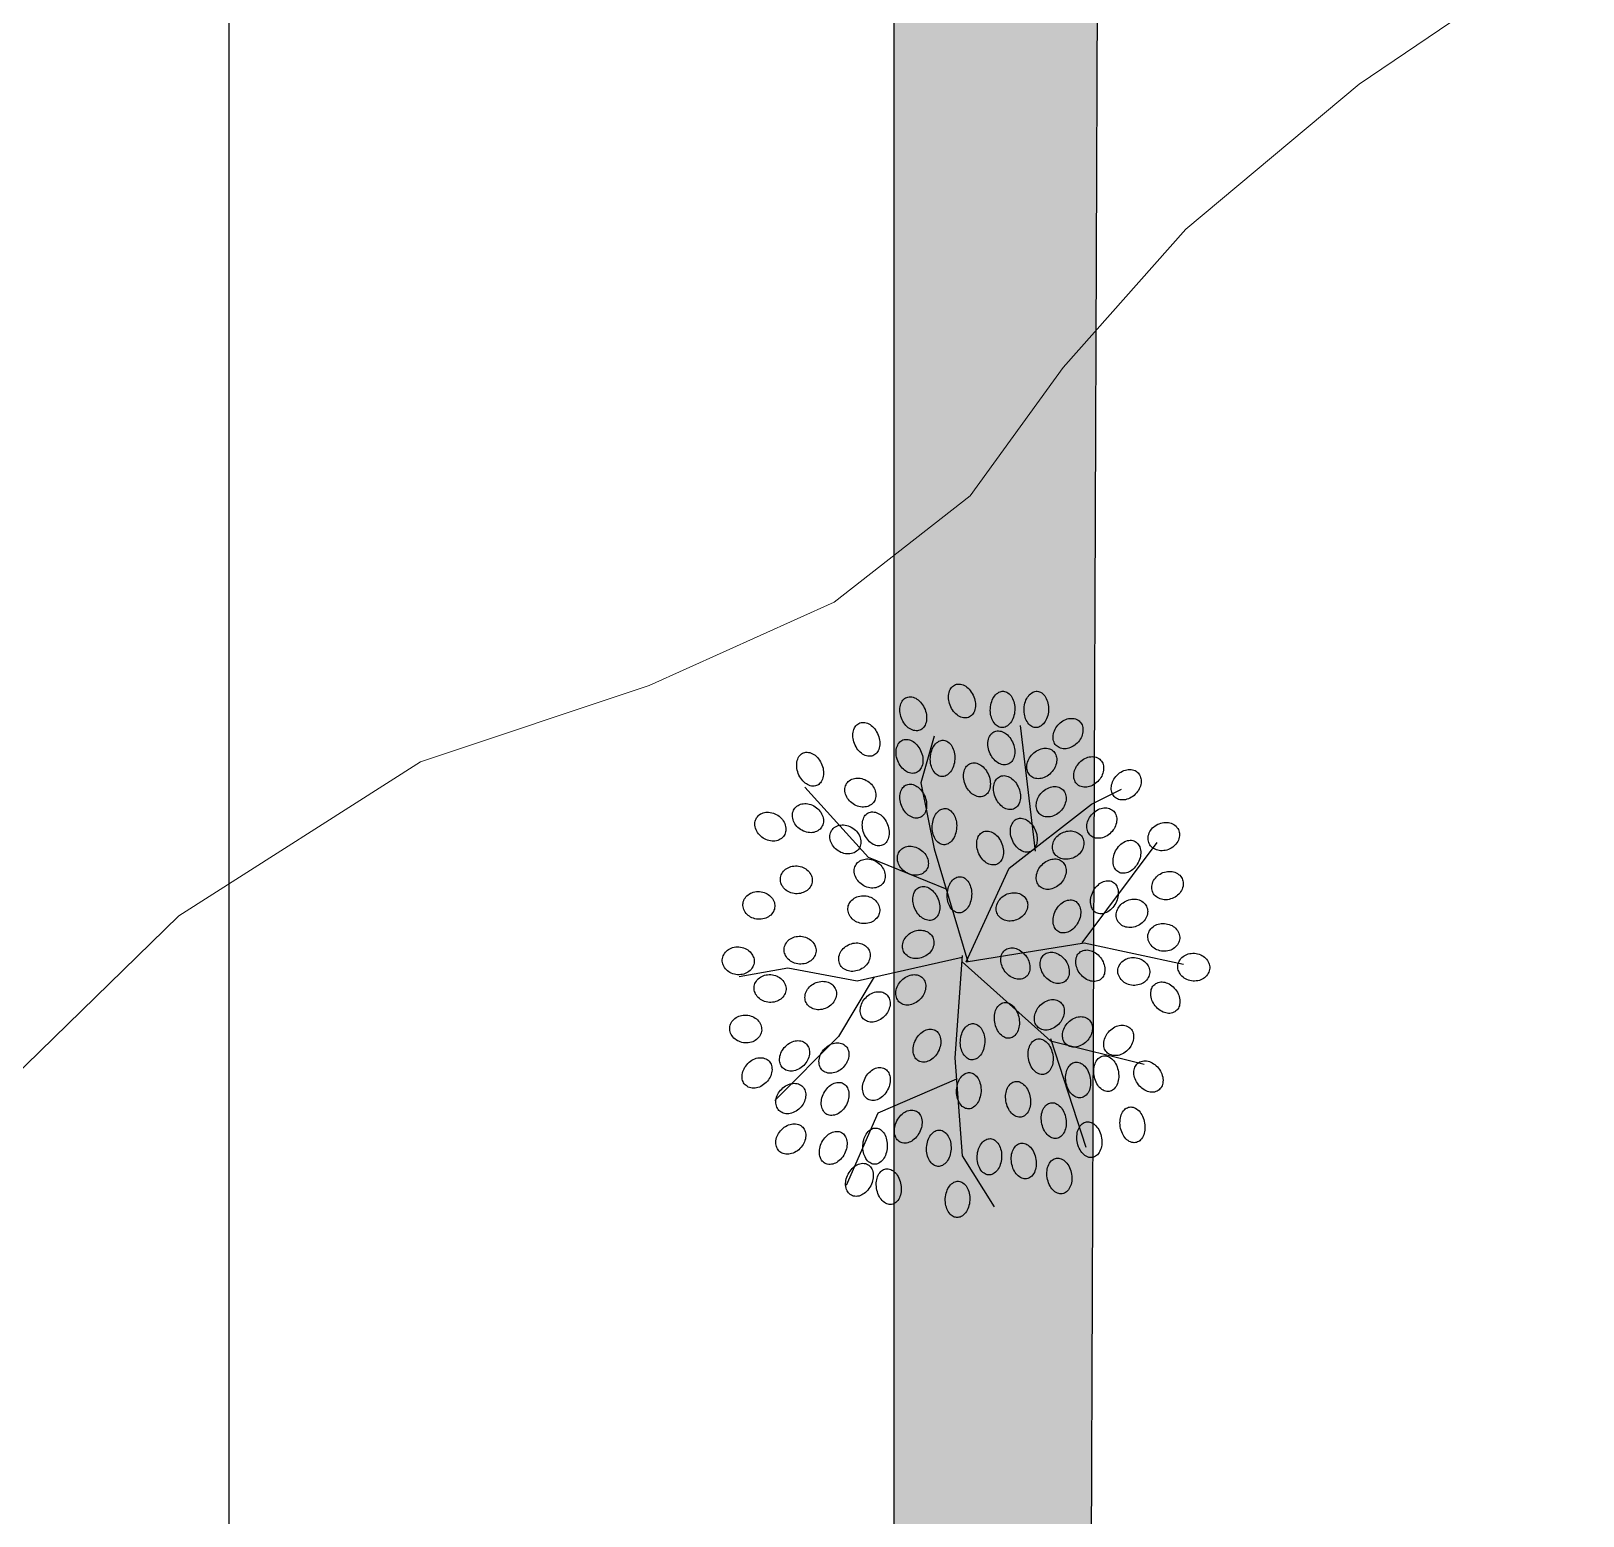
# Model space of a CAD drawing. Header units: inches. Extents: x 203 to 1065, y -1127 to 921.
# Drawn here: x 607.25 to 620.08, y 673.34 to 685.62 of the extents above; entities that cross this region are included whole.
import ezdxf

# ---------------------------------------------------------------- set-up
doc = ezdxf.new("R2010")
doc.units = ezdxf.units.IN
doc.header["$MEASUREMENT"] = 0
for name, color, linetype in [('calle', 3, 'Continuous'), ('CURVAS', 32, 'Continuous'), ('Vegetación', 102, 'Continuous')]:
    doc.layers.add(name, color=color, linetype=linetype)

# ---------------------------------------------------------------- blocks, each defined once
blk = doc.blocks.new('RB31')
for points in [[(-0.0332, 0.4465, 0.124565), (-0.0243, 0.4435, 0.105746), (-0.0134, 0.445, 0.086824), (-0.0035, 0.4507, 0.076963), (0.0051, 0.4604, 0.076963), (0.0103, 0.4721, 0.086824), (0.0113, 0.4835, 0.105746), (0.0081, 0.4941, 0.124565), (0.0016, 0.5009, 0.124565), (-0.0073, 0.5039, 0.105746), (-0.0182, 0.5024, 0.086824), (-0.0281, 0.4967, 0.076963), (-0.0366, 0.4871, 0.076963), (-0.0419, 0.4753, 0.086824), (-0.0429, 0.4639, 0.105746), (-0.0397, 0.4534, 0.124565)], [(-0.1644, 0.4265, 0.124565), (-0.1555, 0.4293, 0.105746), (-0.1475, 0.437, 0.086824), (-0.1428, 0.4474, 0.076963), (-0.1416, 0.4602, 0.076963), (-0.1443, 0.4728, 0.086824), (-0.1502, 0.4826, 0.105746), (-0.159, 0.4892, 0.124565), (-0.1682, 0.491, 0.124565), (-0.1772, 0.4882, 0.105746), (-0.1851, 0.4805, 0.086824), (-0.1898, 0.4701, 0.076963), (-0.191, 0.4573, 0.076963), (-0.1883, 0.4447, 0.086824), (-0.1825, 0.4349, 0.105746), (-0.1737, 0.4282, 0.124565)], [(-0.0961, 0.4265, 0.124565), (-0.0871, 0.4293, 0.105746), (-0.0792, 0.437, 0.086824), (-0.0745, 0.4474, 0.076963), (-0.0733, 0.4602, 0.076963), (-0.076, 0.4728, 0.086824), (-0.0818, 0.4826, 0.105746), (-0.0906, 0.4892, 0.124565), (-0.0999, 0.491, 0.124565), (-0.1088, 0.4882, 0.105746), (-0.1168, 0.4805, 0.086824), (-0.1215, 0.4701, 0.076963), (-0.1227, 0.4573, 0.076963), (-0.12, 0.4447, 0.086824), (-0.1141, 0.4349, 0.105746), (-0.1053, 0.4282, 0.124565)], [(0.0655, 0.4237, 0.124565), (0.0744, 0.4207, 0.105746), (0.0853, 0.4222, 0.086824), (0.0952, 0.4279, 0.076963), (0.1038, 0.4376, 0.076963), (0.109, 0.4494, 0.086824), (0.11, 0.4607, 0.105746), (0.1068, 0.4713, 0.124565), (0.1003, 0.4782, 0.124565), (0.0914, 0.4811, 0.105746), (0.0805, 0.4796, 0.086824), (0.0706, 0.4739, 0.076963), (0.0621, 0.4643, 0.076963), (0.0569, 0.4525, 0.086824), (0.0558, 0.4411, 0.105746), (0.059, 0.4306, 0.124565)], [(-0.2034, 0.3982, 0.124565), (-0.2004, 0.4072, 0.105746), (-0.2019, 0.4181, 0.086824), (-0.2076, 0.428, 0.076963), (-0.2173, 0.4365, 0.076963), (-0.229, 0.4417, 0.086824), (-0.2404, 0.4427, 0.105746), (-0.251, 0.4395, 0.124565), (-0.2578, 0.4331, 0.124565), (-0.2608, 0.4242, 0.105746), (-0.2593, 0.4132, 0.086824), (-0.2536, 0.4033, 0.076963), (-0.244, 0.3948, 0.076963), (-0.2322, 0.3896, 0.086824), (-0.2208, 0.3886, 0.105746), (-0.2103, 0.3918, 0.124565)], [(-0.1129, 0.3629, 0.124565), (-0.104, 0.36, 0.105746), (-0.0931, 0.3615, 0.086824), (-0.0832, 0.3672, 0.076963), (-0.0747, 0.3768, 0.076963), (-0.0695, 0.3886, 0.086824), (-0.0684, 0.4, 0.105746), (-0.0717, 0.4105, 0.124565), (-0.0781, 0.4174, 0.124565), (-0.087, 0.4204, 0.105746), (-0.0979, 0.4189, 0.086824), (-0.1079, 0.4132, 0.076963), (-0.1164, 0.4035, 0.076963), (-0.1216, 0.3917, 0.086824), (-0.1226, 0.3804, 0.105746), (-0.1194, 0.3698, 0.124565)], [(0.1604, 0.3781, 0.124565), (0.1693, 0.3752, 0.105746), (0.1802, 0.3767, 0.086824), (0.1901, 0.3824, 0.076963), (0.1987, 0.392, 0.076963), (0.2039, 0.4038, 0.086824), (0.2049, 0.4152, 0.105746), (0.2017, 0.4257, 0.124565), (0.1952, 0.4326, 0.124565), (0.1863, 0.4356, 0.105746), (0.1754, 0.4341, 0.086824), (0.1655, 0.4284, 0.076963), (0.157, 0.4187, 0.076963), (0.1518, 0.4069, 0.086824), (0.1507, 0.3956, 0.105746), (0.1539, 0.385, 0.124565)], [(-0.1503, 0.3451, 0.124565), (-0.1473, 0.354, 0.105746), (-0.1488, 0.3649, 0.086824), (-0.1545, 0.3748, 0.076963), (-0.1641, 0.3833, 0.076963), (-0.1759, 0.3885, 0.086824), (-0.1873, 0.3896, 0.105746), (-0.1978, 0.3864, 0.124565), (-0.2047, 0.3799, 0.124565), (-0.2077, 0.371, 0.105746), (-0.2062, 0.3601, 0.086824), (-0.2005, 0.3502, 0.076963), (-0.1908, 0.3416, 0.076963), (-0.1791, 0.3364, 0.086824), (-0.1677, 0.3354, 0.105746), (-0.1571, 0.3386, 0.124565)], [(0.0254, 0.3391, 0.124565), (0.0344, 0.342, 0.105746), (0.0423, 0.3496, 0.086824), (0.047, 0.36, 0.076963), (0.0482, 0.3728, 0.076963), (0.0455, 0.3854, 0.086824), (0.0396, 0.3952, 0.105746), (0.0308, 0.4019, 0.124565), (0.0216, 0.4037, 0.124565), (0.0126, 0.4008, 0.105746), (0.0047, 0.3932, 0.086824), (0, 0.3827, 0.076963), (-0.0012, 0.3699, 0.076963), (0.0015, 0.3573, 0.086824), (0.0074, 0.3475, 0.105746), (0.0162, 0.3409, 0.124565)], [(0.0731, 0.3478, 0.124565), (0.082, 0.3448, 0.105746), (0.0929, 0.3463, 0.086824), (0.1028, 0.352, 0.076963), (0.1113, 0.3616, 0.076963), (0.1166, 0.3734, 0.086824), (0.1176, 0.3848, 0.105746), (0.1144, 0.3953, 0.124565), (0.1079, 0.4022, 0.124565), (0.099, 0.4052, 0.105746), (0.0881, 0.4037, 0.086824), (0.0782, 0.398, 0.076963), (0.0696, 0.3883, 0.076963), (0.0644, 0.3766, 0.086824), (0.0634, 0.3652, 0.105746), (0.0666, 0.3546, 0.124565)], [(-0.2452, 0.3299, 0.124565), (-0.2422, 0.3388, 0.105746), (-0.2437, 0.3497, 0.086824), (-0.2494, 0.3596, 0.076963), (-0.259, 0.3682, 0.076963), (-0.2708, 0.3734, 0.086824), (-0.2822, 0.3744, 0.105746), (-0.2927, 0.3712, 0.124565), (-0.2996, 0.3647, 0.124565), (-0.3026, 0.3558, 0.105746), (-0.3011, 0.3449, 0.086824), (-0.2954, 0.335, 0.076963), (-0.2857, 0.3264, 0.076963), (-0.274, 0.3212, 0.086824), (-0.2626, 0.3202, 0.105746), (-0.252, 0.3234, 0.124565)], [(-0.0636, 0.306, 0.124565), (-0.0547, 0.303, 0.105746), (-0.0437, 0.3045, 0.086824), (-0.0338, 0.3102, 0.076963), (-0.0253, 0.3198, 0.076963), (-0.0201, 0.3316, 0.086824), (-0.0191, 0.343, 0.105746), (-0.0223, 0.3536, 0.124565), (-0.0287, 0.3604, 0.124565), (-0.0377, 0.3634, 0.105746), (-0.0486, 0.3619, 0.086824), (-0.0585, 0.3562, 0.076963), (-0.067, 0.3465, 0.076963), (-0.0722, 0.3348, 0.086824), (-0.0732, 0.3234, 0.105746), (-0.07, 0.3128, 0.124565)], [(0.2743, 0.325, 0.124565), (0.2832, 0.322, 0.105746), (0.2941, 0.3235, 0.086824), (0.304, 0.3292, 0.076963), (0.3126, 0.3388, 0.076963), (0.3178, 0.3506, 0.086824), (0.3188, 0.362, 0.105746), (0.3156, 0.3725, 0.124565), (0.3091, 0.3794, 0.124565), (0.3002, 0.3824, 0.105746), (0.2893, 0.3809, 0.086824), (0.2794, 0.3752, 0.076963), (0.2708, 0.3655, 0.076963), (0.2656, 0.3538, 0.086824), (0.2646, 0.3424, 0.105746), (0.2678, 0.3318, 0.124565)], [(-0.3211, 0.3071, 0.124565), (-0.3181, 0.316, 0.105746), (-0.3196, 0.3269, 0.086824), (-0.3253, 0.3368, 0.076963), (-0.335, 0.3454, 0.076963), (-0.3467, 0.3506, 0.086824), (-0.3581, 0.3516, 0.105746), (-0.3687, 0.3484, 0.124565), (-0.3755, 0.3419, 0.124565), (-0.3785, 0.333, 0.105746), (-0.377, 0.3221, 0.086824), (-0.3713, 0.3122, 0.076963), (-0.3617, 0.3037, 0.076963), (-0.3499, 0.2985, 0.086824), (-0.3385, 0.2974, 0.105746), (-0.3279, 0.3006, 0.124565)], [(-0.1243, 0.2832, 0.124565), (-0.1154, 0.2802, 0.105746), (-0.1045, 0.2817, 0.086824), (-0.0946, 0.2874, 0.076963), (-0.0861, 0.2971, 0.076963), (-0.0809, 0.3088, 0.086824), (-0.0798, 0.3202, 0.105746), (-0.083, 0.3308, 0.124565), (-0.0895, 0.3376, 0.124565), (-0.0984, 0.3406, 0.105746), (-0.1093, 0.3391, 0.086824), (-0.1192, 0.3334, 0.076963), (-0.1278, 0.3238, 0.076963), (-0.133, 0.312, 0.086824), (-0.134, 0.3006, 0.105746), (-0.1308, 0.29, 0.124565)], [(0.1598, 0.2988, 0.124565), (0.1653, 0.2911, 0.105746), (0.175, 0.2859, 0.086824), (0.1864, 0.2847, 0.076963), (0.1989, 0.2875, 0.076963), (0.2101, 0.2939, 0.086824), (0.2176, 0.3026, 0.105746), (0.2212, 0.313, 0.124565), (0.22, 0.3223, 0.124565), (0.2146, 0.33, 0.105746), (0.2048, 0.3352, 0.086824), (0.1935, 0.3364, 0.076963), (0.1809, 0.3336, 0.076963), (0.1698, 0.3271, 0.086824), (0.1623, 0.3185, 0.105746), (0.1586, 0.3081, 0.124565)], [(-0.1692, 0.2767, 0.124565), (-0.1663, 0.2856, 0.105746), (-0.1678, 0.2965, 0.086824), (-0.1735, 0.3065, 0.076963), (-0.1831, 0.315, 0.076963), (-0.1949, 0.3202, 0.086824), (-0.2063, 0.3212, 0.105746), (-0.2168, 0.318, 0.124565), (-0.2237, 0.3116, 0.124565), (-0.2267, 0.3026, 0.105746), (-0.2251, 0.2917, 0.086824), (-0.2195, 0.2818, 0.076963), (-0.2098, 0.2733, 0.076963), (-0.198, 0.2681, 0.086824), (-0.1867, 0.2671, 0.105746), (-0.1761, 0.2703, 0.124565)], [(0.0655, 0.268, 0.124565), (0.0744, 0.265, 0.105746), (0.0853, 0.2665, 0.086824), (0.0952, 0.2722, 0.076963), (0.1038, 0.2819, 0.076963), (0.109, 0.2936, 0.086824), (0.11, 0.305, 0.105746), (0.1068, 0.3156, 0.124565), (0.1003, 0.3224, 0.124565), (0.0914, 0.3254, 0.105746), (0.0805, 0.3239, 0.086824), (0.0706, 0.3182, 0.076963), (0.0621, 0.3086, 0.076963), (0.0569, 0.2968, 0.086824), (0.0558, 0.2854, 0.105746), (0.059, 0.2749, 0.124565)], [(-0.2717, 0.2387, 0.124565), (-0.2688, 0.2476, 0.105746), (-0.2703, 0.2586, 0.086824), (-0.276, 0.2685, 0.076963), (-0.2856, 0.277, 0.076963), (-0.2974, 0.2822, 0.086824), (-0.3088, 0.2832, 0.105746), (-0.3193, 0.28, 0.124565), (-0.3262, 0.2736, 0.124565), (-0.3292, 0.2647, 0.105746), (-0.3276, 0.2537, 0.086824), (-0.322, 0.2438, 0.076963), (-0.3123, 0.2353, 0.076963), (-0.3005, 0.2301, 0.086824), (-0.2891, 0.2291, 0.105746), (-0.2786, 0.2323, 0.124565)], [(0.0216, 0.2176, 0.124565), (0.0306, 0.2204, 0.105746), (0.0385, 0.2281, 0.086824), (0.0432, 0.2385, 0.076963), (0.0444, 0.2513, 0.076963), (0.0417, 0.2639, 0.086824), (0.0358, 0.2737, 0.105746), (0.027, 0.2803, 0.124565), (0.0178, 0.2821, 0.124565), (0.0088, 0.2793, 0.105746), (0.0009, 0.2716, 0.086824), (-0.0038, 0.2612, 0.076963), (-0.005, 0.2484, 0.076963), (-0.0023, 0.2358, 0.086824), (0.0036, 0.226, 0.105746), (0.0124, 0.2193, 0.124565)], [(0.2661, 0.2532, 0.124565), (0.2716, 0.2455, 0.105746), (0.2813, 0.2403, 0.086824), (0.2927, 0.2391, 0.076963), (0.3052, 0.2419, 0.076963), (0.3164, 0.2484, 0.086824), (0.3239, 0.257, 0.105746), (0.3275, 0.2674, 0.124565), (0.3263, 0.2767, 0.124565), (0.3208, 0.2844, 0.105746), (0.3111, 0.2896, 0.086824), (0.2998, 0.2908, 0.076963), (0.2872, 0.288, 0.076963), (0.2761, 0.2815, 0.086824), (0.2686, 0.2729, 0.105746), (0.2649, 0.2625, 0.124565)], [(-0.3932, 0.2239, 0.124565), (-0.3931, 0.2333, 0.105746), (-0.3979, 0.2432, 0.086824), (-0.4064, 0.2509, 0.076963), (-0.4182, 0.256, 0.076963), (-0.431, 0.2573, 0.086824), (-0.4422, 0.2548, 0.105746), (-0.4512, 0.2485, 0.124565), (-0.4557, 0.2402, 0.124565), (-0.4558, 0.2308, 0.105746), (-0.451, 0.2209, 0.086824), (-0.4425, 0.2132, 0.076963), (-0.4307, 0.2081, 0.076963), (-0.4179, 0.2068, 0.086824), (-0.4068, 0.2094, 0.105746), (-0.3977, 0.2157, 0.124565)], [(-0.1585, 0.2072, 0.124565), (-0.1496, 0.2043, 0.105746), (-0.1387, 0.2058, 0.086824), (-0.1287, 0.2114, 0.076963), (-0.1202, 0.2211, 0.076963), (-0.115, 0.2329, 0.086824), (-0.114, 0.2443, 0.105746), (-0.1172, 0.2548, 0.124565), (-0.1236, 0.2617, 0.124565), (-0.1326, 0.2646, 0.105746), (-0.1435, 0.2631, 0.086824), (-0.1534, 0.2574, 0.076963), (-0.1619, 0.2478, 0.076963), (-0.1671, 0.236, 0.086824), (-0.1681, 0.2246, 0.105746), (-0.1649, 0.2141, 0.124565)], [(0.1414, 0.2186, 0.124565), (0.1503, 0.2156, 0.105746), (0.1612, 0.2171, 0.086824), (0.1712, 0.2228, 0.076963), (0.1797, 0.2325, 0.076963), (0.1849, 0.2443, 0.086824), (0.1859, 0.2556, 0.105746), (0.1827, 0.2662, 0.124565), (0.1763, 0.2731, 0.124565), (0.1673, 0.276, 0.105746), (0.1564, 0.2745, 0.086824), (0.1465, 0.2688, 0.076963), (0.138, 0.2592, 0.076963), (0.1328, 0.2474, 0.086824), (0.1318, 0.236, 0.105746), (0.135, 0.2255, 0.124565)], [(0.1902, 0.2152, 0.124565), (0.1957, 0.2075, 0.105746), (0.2054, 0.2023, 0.086824), (0.2167, 0.2011, 0.076963), (0.2293, 0.2039, 0.076963), (0.2404, 0.2104, 0.086824), (0.248, 0.219, 0.105746), (0.2516, 0.2294, 0.124565), (0.2504, 0.2387, 0.124565), (0.2449, 0.2464, 0.105746), (0.2352, 0.2516, 0.086824), (0.2238, 0.2528, 0.076963), (0.2113, 0.25, 0.076963), (0.2001, 0.2436, 0.086824), (0.1926, 0.2349, 0.105746), (0.189, 0.2245, 0.124565)], [(0.342, 0.238, 0.124565), (0.3475, 0.2303, 0.105746), (0.3572, 0.2251, 0.086824), (0.3686, 0.2239, 0.076963), (0.3812, 0.2267, 0.076963), (0.3923, 0.2332, 0.086824), (0.3998, 0.2418, 0.105746), (0.4034, 0.2522, 0.124565), (0.4022, 0.2615, 0.124565), (0.3968, 0.2692, 0.105746), (0.387, 0.2744, 0.086824), (0.3757, 0.2756, 0.076963), (0.3631, 0.2728, 0.076963), (0.352, 0.2663, 0.086824), (0.3445, 0.2577, 0.105746), (0.3409, 0.2473, 0.124565)], [(-0.3292, 0.171, 0.124565), (-0.3236, 0.1786, 0.105746), (-0.3217, 0.1895, 0.086824), (-0.324, 0.2007, 0.076963), (-0.3306, 0.2117, 0.076963), (-0.3402, 0.2203, 0.086824), (-0.3507, 0.2248, 0.105746), (-0.3617, 0.225, 0.124565), (-0.3702, 0.221, 0.124565), (-0.3758, 0.2135, 0.105746), (-0.3778, 0.2026, 0.086824), (-0.3754, 0.1914, 0.076963), (-0.3689, 0.1803, 0.076963), (-0.3593, 0.1717, 0.086824), (-0.3488, 0.1673, 0.105746), (-0.3377, 0.167, 0.124565)], [(-0.1996, 0.2087, 0.124565), (-0.1995, 0.2181, 0.105746), (-0.2043, 0.228, 0.086824), (-0.2128, 0.2357, 0.076963), (-0.2246, 0.2408, 0.076963), (-0.2374, 0.2421, 0.086824), (-0.2485, 0.2396, 0.105746), (-0.2576, 0.2333, 0.124565), (-0.2621, 0.225, 0.124565), (-0.2622, 0.2156, 0.105746), (-0.2574, 0.2057, 0.086824), (-0.2489, 0.198, 0.076963), (-0.2371, 0.1929, 0.076963), (-0.2243, 0.1916, 0.086824), (-0.2132, 0.1942, 0.105746), (-0.2041, 0.2005, 0.124565)], [(-0.0902, 0.1844, 0.124565), (-0.0812, 0.1815, 0.105746), (-0.0703, 0.183, 0.086824), (-0.0604, 0.1887, 0.076963), (-0.0519, 0.1983, 0.076963), (-0.0467, 0.2101, 0.086824), (-0.0457, 0.2215, 0.105746), (-0.0489, 0.232, 0.124565), (-0.0553, 0.2389, 0.124565), (-0.0642, 0.2419, 0.105746), (-0.0752, 0.2403, 0.086824), (-0.0851, 0.2347, 0.076963), (-0.0936, 0.225, 0.076963), (-0.0988, 0.2132, 0.086824), (-0.0998, 0.2018, 0.105746), (-0.0966, 0.1913, 0.124565)], [(0.0535, 0.1772, 0.124565), (0.059, 0.1696, 0.105746), (0.0687, 0.1644, 0.086824), (0.0801, 0.1631, 0.076963), (0.0926, 0.1659, 0.076963), (0.1038, 0.1724, 0.086824), (0.1113, 0.181, 0.105746), (0.1149, 0.1914, 0.124565), (0.1137, 0.2008, 0.124565), (0.1083, 0.2084, 0.105746), (0.0985, 0.2136, 0.086824), (0.0872, 0.2148, 0.076963), (0.0746, 0.212, 0.076963), (0.0635, 0.2056, 0.086824), (0.056, 0.197, 0.105746), (0.0524, 0.1865, 0.124565)], [(-0.4008, 0.1365, 0.124565), (-0.4007, 0.146, 0.105746), (-0.4055, 0.1559, 0.086824), (-0.414, 0.1636, 0.076963), (-0.4258, 0.1687, 0.076963), (-0.4386, 0.17, 0.086824), (-0.4497, 0.1674, 0.105746), (-0.4588, 0.1611, 0.124565), (-0.4633, 0.1529, 0.124565), (-0.4634, 0.1435, 0.105746), (-0.4586, 0.1335, 0.086824), (-0.4501, 0.1259, 0.076963), (-0.4383, 0.1208, 0.076963), (-0.4255, 0.1194, 0.086824), (-0.4144, 0.122, 0.105746), (-0.4053, 0.1283, 0.124565)], [(-0.1692, 0.1476, 0.124565), (-0.1663, 0.1565, 0.105746), (-0.1678, 0.1674, 0.086824), (-0.1735, 0.1773, 0.076963), (-0.1831, 0.1858, 0.076963), (-0.1949, 0.191, 0.086824), (-0.2063, 0.1921, 0.105746), (-0.2168, 0.1889, 0.124565), (-0.2237, 0.1824, 0.124565), (-0.2267, 0.1735, 0.105746), (-0.2251, 0.1626, 0.086824), (-0.2195, 0.1527, 0.076963), (-0.2098, 0.1441, 0.076963), (-0.198, 0.1389, 0.086824), (-0.1867, 0.1379, 0.105746), (-0.1761, 0.1411, 0.124565)], [(0.1408, 0.1544, 0.124565), (0.1463, 0.1468, 0.105746), (0.156, 0.1416, 0.086824), (0.1674, 0.1403, 0.076963), (0.18, 0.1431, 0.076963), (0.1911, 0.1496, 0.086824), (0.1986, 0.1582, 0.105746), (0.2022, 0.1686, 0.124565), (0.201, 0.178, 0.124565), (0.1956, 0.1856, 0.105746), (0.1858, 0.1908, 0.086824), (0.1745, 0.1921, 0.076963), (0.1619, 0.1893, 0.076963), (0.1508, 0.1828, 0.086824), (0.1433, 0.1742, 0.105746), (0.1397, 0.1638, 0.124565)], [(0.2873, 0.1531, 0.124565), (0.2902, 0.1441, 0.105746), (0.2978, 0.1362, 0.086824), (0.3082, 0.1315, 0.076963), (0.3211, 0.1303, 0.076963), (0.3336, 0.133, 0.086824), (0.3435, 0.1388, 0.105746), (0.3501, 0.1476, 0.124565), (0.3519, 0.1569, 0.124565), (0.349, 0.1658, 0.105746), (0.3414, 0.1738, 0.086824), (0.331, 0.1785, 0.076963), (0.3182, 0.1797, 0.076963), (0.3056, 0.177, 0.086824), (0.2958, 0.1711, 0.105746), (0.2891, 0.1623, 0.124565)], [(-0.2837, 0.0989, 0.124565), (-0.2781, 0.1064, 0.105746), (-0.2761, 0.1173, 0.086824), (-0.2785, 0.1285, 0.076963), (-0.285, 0.1396, 0.076963), (-0.2946, 0.1482, 0.086824), (-0.3051, 0.1526, 0.105746), (-0.3162, 0.1529, 0.124565), (-0.3247, 0.1489, 0.124565), (-0.3303, 0.1413, 0.105746), (-0.3322, 0.1304, 0.086824), (-0.3299, 0.1192, 0.076963), (-0.3233, 0.1082, 0.076963), (-0.3137, 0.0996, 0.086824), (-0.3032, 0.0951, 0.105746), (-0.2922, 0.0949, 0.124565)], [(-0.0088, 0.096, 0.124565), (0.0002, 0.0989, 0.105746), (0.0081, 0.1065, 0.086824), (0.0128, 0.1169, 0.076963), (0.014, 0.1298, 0.076963), (0.0113, 0.1423, 0.086824), (0.0055, 0.1522, 0.105746), (-0.0033, 0.1588, 0.124565), (-0.0126, 0.1606, 0.124565), (-0.0215, 0.1577, 0.105746), (-0.0295, 0.1501, 0.086824), (-0.0342, 0.1397, 0.076963), (-0.0354, 0.1269, 0.076963), (-0.0327, 0.1143, 0.086824), (-0.0268, 0.1045, 0.105746), (-0.018, 0.0978, 0.124565)], [(0.0389, 0.0857, 0.124565), (0.0478, 0.0827, 0.105746), (0.0588, 0.0842, 0.086824), (0.0687, 0.0899, 0.076963), (0.0772, 0.0996, 0.076963), (0.0824, 0.1113, 0.086824), (0.0834, 0.1227, 0.105746), (0.0802, 0.1333, 0.124565), (0.0738, 0.1401, 0.124565), (0.0648, 0.1431, 0.105746), (0.0539, 0.1416, 0.086824), (0.044, 0.1359, 0.076963), (0.0355, 0.1263, 0.076963), (0.0303, 0.1145, 0.086824), (0.0293, 0.1031, 0.105746), (0.0325, 0.0925, 0.124565)], [(-0.3287, 0.0872, 0.124565), (-0.3286, 0.0966, 0.105746), (-0.3334, 0.1065, 0.086824), (-0.3419, 0.1142, 0.076963), (-0.3537, 0.1193, 0.076963), (-0.3665, 0.1206, 0.086824), (-0.3776, 0.1181, 0.105746), (-0.3867, 0.1117, 0.124565), (-0.3912, 0.1035, 0.124565), (-0.3913, 0.0941, 0.105746), (-0.3865, 0.0842, 0.086824), (-0.378, 0.0765, 0.076963), (-0.3662, 0.0714, 0.076963), (-0.3534, 0.0701, 0.086824), (-0.3422, 0.0726, 0.105746), (-0.3332, 0.0789, 0.124565)], [(-0.2077, 0.0647, 0.124565), (-0.2022, 0.0723, 0.105746), (-0.2002, 0.0831, 0.086824), (-0.2026, 0.0943, 0.076963), (-0.2091, 0.1054, 0.076963), (-0.2187, 0.114, 0.086824), (-0.2292, 0.1185, 0.105746), (-0.2402, 0.1187, 0.124565), (-0.2487, 0.1147, 0.124565), (-0.2543, 0.1071, 0.105746), (-0.2563, 0.0962, 0.086824), (-0.2539, 0.0851, 0.076963), (-0.2474, 0.074, 0.076963), (-0.2378, 0.0654, 0.086824), (-0.2273, 0.0609, 0.105746), (-0.2163, 0.0607, 0.124565)], [(-0.0857, 0.0986, 0.124565), (-0.0856, 0.108, 0.105746), (-0.0904, 0.1179, 0.086824), (-0.0989, 0.1256, 0.076963), (-0.1107, 0.1307, 0.076963), (-0.1235, 0.132, 0.086824), (-0.1347, 0.1294, 0.105746), (-0.1437, 0.1231, 0.124565), (-0.1482, 0.1149, 0.124565), (-0.1483, 0.1055, 0.105746), (-0.1435, 0.0956, 0.086824), (-0.135, 0.0879, 0.076963), (-0.1232, 0.0828, 0.076963), (-0.1104, 0.0815, 0.086824), (-0.0993, 0.084, 0.105746), (-0.0902, 0.0903, 0.124565)], [(0.1507, 0.0999, 0.124565), (0.1535, 0.0909, 0.105746), (0.1612, 0.083, 0.086824), (0.1716, 0.0783, 0.076963), (0.1844, 0.0771, 0.076963), (0.197, 0.0798, 0.086824), (0.2068, 0.0857, 0.105746), (0.2134, 0.0945, 0.124565), (0.2152, 0.1037, 0.124565), (0.2124, 0.1127, 0.105746), (0.2047, 0.1206, 0.086824), (0.1943, 0.1253, 0.076963), (0.1815, 0.1265, 0.076963), (0.1689, 0.1238, 0.086824), (0.1591, 0.1179, 0.105746), (0.1524, 0.1091, 0.124565)], [(0.3633, 0.1075, 0.124565), (0.3661, 0.0985, 0.105746), (0.3737, 0.0906, 0.086824), (0.3842, 0.0859, 0.076963), (0.397, 0.0847, 0.076963), (0.4096, 0.0874, 0.086824), (0.4194, 0.0933, 0.105746), (0.426, 0.1021, 0.124565), (0.4278, 0.1113, 0.124565), (0.425, 0.1203, 0.105746), (0.4173, 0.1282, 0.086824), (0.4069, 0.1329, 0.076963), (0.3941, 0.1341, 0.076963), (0.3815, 0.1314, 0.086824), (0.3717, 0.1255, 0.105746), (0.365, 0.1167, 0.124565)], [(-0.3922, 0.0543, 0.124565), (-0.395, 0.0633, 0.105746), (-0.4027, 0.0712, 0.086824), (-0.4131, 0.0759, 0.076963), (-0.4259, 0.0771, 0.076963), (-0.4385, 0.0744, 0.086824), (-0.4483, 0.0686, 0.105746), (-0.455, 0.0598, 0.124565), (-0.4567, 0.0505, 0.124565), (-0.4539, 0.0416, 0.105746), (-0.4462, 0.0336, 0.086824), (-0.4358, 0.0289, 0.076963), (-0.423, 0.0277, 0.076963), (-0.4104, 0.0304, 0.086824), (-0.4006, 0.0363, 0.105746), (-0.394, 0.0451, 0.124565)], [(0.0416, 0.0481, 0.124565), (0.0415, 0.0387, 0.105746), (0.0463, 0.0287, 0.086824), (0.0548, 0.0211, 0.076963), (0.0666, 0.0159, 0.076963), (0.0794, 0.0146, 0.086824), (0.0906, 0.0172, 0.105746), (0.0996, 0.0235, 0.124565), (0.1041, 0.0317, 0.124565), (0.1042, 0.0411, 0.105746), (0.0994, 0.0511, 0.086824), (0.0909, 0.0587, 0.076963), (0.0791, 0.0639, 0.076963), (0.0663, 0.0652, 0.086824), (0.0552, 0.0626, 0.105746), (0.0461, 0.0563, 0.124565)], [(-0.2507, 0.0224, 0.124565), (-0.2583, 0.028, 0.105746), (-0.2692, 0.0299, 0.086824), (-0.2804, 0.0276, 0.076963), (-0.2914, 0.0211, 0.076963), (-0.3, 0.0115, 0.086824), (-0.3045, 0.0009, 0.105746), (-0.3047, -0.0101, 0.124565), (-0.3007, -0.0186, 0.124565), (-0.2932, -0.0242, 0.105746), (-0.2823, -0.0261, 0.086824), (-0.2711, -0.0238, 0.076963), (-0.26, -0.0172, 0.076963), (-0.2514, -0.0076, 0.086824), (-0.247, 0.0029, 0.105746), (-0.2467, 0.0139, 0.124565)], [(-0.0989, 0.0262, 0.124565), (-0.1065, 0.0318, 0.105746), (-0.1173, 0.0337, 0.086824), (-0.1285, 0.0314, 0.076963), (-0.1396, 0.0249, 0.076963), (-0.1482, 0.0153, 0.086824), (-0.1527, 0.0047, 0.105746), (-0.1529, -0.0063, 0.124565), (-0.1489, -0.0148, 0.124565), (-0.1413, -0.0204, 0.105746), (-0.1305, -0.0223, 0.086824), (-0.1193, -0.02, 0.076963), (-0.1082, -0.0134, 0.076963), (-0.0996, -0.0038, 0.086824), (-0.0951, 0.0067, 0.105746), (-0.0949, 0.0177, 0.124565)], [(0.1707, 0.0253, 0.124565), (0.1706, 0.0159, 0.105746), (0.1754, 0.0059, 0.086824), (0.1839, -0.0017, 0.076963), (0.1957, -0.0068, 0.076963), (0.2085, -0.0082, 0.086824), (0.2196, -0.0056, 0.105746), (0.2287, 0.0007, 0.124565), (0.2332, 0.0089, 0.124565), (0.2333, 0.0184, 0.105746), (0.2285, 0.0283, 0.086824), (0.22, 0.0359, 0.076963), (0.2082, 0.0411, 0.076963), (0.1954, 0.0424, 0.086824), (0.1842, 0.0398, 0.105746), (0.1752, 0.0335, 0.124565)], [(0.2797, 0.0277, 0.124565), (0.2826, 0.0188, 0.105746), (0.2902, 0.0108, 0.086824), (0.3007, 0.0061, 0.076963), (0.3135, 0.0049, 0.076963), (0.3261, 0.0076, 0.086824), (0.3359, 0.0135, 0.105746), (0.3425, 0.0223, 0.124565), (0.3443, 0.0315, 0.124565), (0.3414, 0.0405, 0.105746), (0.3338, 0.0485, 0.086824), (0.3234, 0.0531, 0.076963), (0.3106, 0.0544, 0.076963), (0.298, 0.0516, 0.086824), (0.2882, 0.0458, 0.105746), (0.2815, 0.037, 0.124565)], [(0.405, 0.0087, 0.124565), (0.4079, -0.0002, 0.105746), (0.4155, -0.0082, 0.086824), (0.4259, -0.0129, 0.076963), (0.4387, -0.0141, 0.076963), (0.4513, -0.0114, 0.086824), (0.4611, -0.0055, 0.105746), (0.4678, 0.0033, 0.124565), (0.4696, 0.0125, 0.124565), (0.4667, 0.0215, 0.105746), (0.4591, 0.0295, 0.086824), (0.4487, 0.0341, 0.076963), (0.4358, 0.0354, 0.076963), (0.4233, 0.0327, 0.086824), (0.4134, 0.0268, 0.105746), (0.4068, 0.018, 0.124565)], [(-0.4529, 0.0012, 0.124565), (-0.4558, 0.0101, 0.105746), (-0.4634, 0.0181, 0.086824), (-0.4738, 0.0228, 0.076963), (-0.4866, 0.024, 0.076963), (-0.4992, 0.0213, 0.086824), (-0.509, 0.0154, 0.105746), (-0.5157, 0.0066, 0.124565), (-0.5175, -0.0026, 0.124565), (-0.5146, -0.0116, 0.105746), (-0.507, -0.0196, 0.086824), (-0.4966, -0.0242, 0.076963), (-0.4837, -0.0255, 0.076963), (-0.4712, -0.0228, 0.086824), (-0.4613, -0.0169, 0.105746), (-0.4547, -0.0081, 0.124565)], [(-0.3314, -0.0064, 0.124565), (-0.3343, 0.0025, 0.105746), (-0.3419, 0.0105, 0.086824), (-0.3524, 0.0152, 0.076963), (-0.3652, 0.0164, 0.076963), (-0.3778, 0.0137, 0.086824), (-0.3876, 0.0078, 0.105746), (-0.3942, -0.001, 0.124565), (-0.396, -0.0102, 0.124565), (-0.3931, -0.0192, 0.105746), (-0.3855, -0.0272, 0.086824), (-0.3751, -0.0318, 0.076963), (-0.3623, -0.0331, 0.076963), (-0.3497, -0.0303, 0.086824), (-0.3399, -0.0245, 0.105746), (-0.3332, -0.0157, 0.124565)], [(-0.1786, 0.0186, 0.124565), (-0.1862, 0.0242, 0.105746), (-0.197, 0.0261, 0.086824), (-0.2082, 0.0238, 0.076963), (-0.2193, 0.0173, 0.076963), (-0.2279, 0.0077, 0.086824), (-0.2324, -0.0028, 0.105746), (-0.2326, -0.0139, 0.124565), (-0.2286, -0.0224, 0.124565), (-0.221, -0.028, 0.105746), (-0.2102, -0.0299, 0.086824), (-0.199, -0.0276, 0.076963), (-0.1879, -0.021, 0.076963), (-0.1793, -0.0114, 0.086824), (-0.1748, -0.0009, 0.105746), (-0.1746, 0.0101, 0.124565)], [(-0.4026, -0.0346, 0.124565), (-0.4102, -0.029, 0.105746), (-0.421, -0.027, 0.086824), (-0.4322, -0.0294, 0.076963), (-0.4433, -0.0359, 0.076963), (-0.4519, -0.0455, 0.086824), (-0.4564, -0.056, 0.105746), (-0.4566, -0.0671, 0.124565), (-0.4526, -0.0756, 0.124565), (-0.445, -0.0811, 0.105746), (-0.4342, -0.0831, 0.086824), (-0.423, -0.0807, 0.076963), (-0.4119, -0.0742, 0.076963), (-0.4033, -0.0646, 0.086824), (-0.3988, -0.0541, 0.105746), (-0.3986, -0.0431, 0.124565)], [(0.0606, -0.0237, 0.124565), (0.0576, -0.0326, 0.105746), (0.0591, -0.0436, 0.086824), (0.0648, -0.0535, 0.076963), (0.0745, -0.062, 0.076963), (0.0862, -0.0672, 0.086824), (0.0976, -0.0682, 0.105746), (0.1082, -0.065, 0.124565), (0.115, -0.0586, 0.124565), (0.118, -0.0497, 0.105746), (0.1165, -0.0387, 0.086824), (0.1108, -0.0288, 0.076963), (0.1012, -0.0203, 0.076963), (0.0894, -0.0151, 0.086824), (0.078, -0.0141, 0.105746), (0.0675, -0.0173, 0.124565)], [(0.239, -0.0431, 0.124565), (0.2389, -0.0525, 0.105746), (0.2437, -0.0624, 0.086824), (0.2522, -0.0701, 0.076963), (0.264, -0.0752, 0.076963), (0.2768, -0.0765, 0.086824), (0.288, -0.074, 0.105746), (0.297, -0.0677, 0.124565), (0.3015, -0.0594, 0.124565), (0.3016, -0.05, 0.105746), (0.2968, -0.0401, 0.086824), (0.2883, -0.0324, 0.076963), (0.2765, -0.0273, 0.076963), (0.2637, -0.026, 0.086824), (0.2526, -0.0285, 0.105746), (0.2435, -0.0349, 0.124565)], [(0.3405, -0.0406, 0.124565), (0.3433, -0.0496, 0.105746), (0.351, -0.0575, 0.086824), (0.3614, -0.0622, 0.076963), (0.3742, -0.0634, 0.076963), (0.3868, -0.0607, 0.086824), (0.3966, -0.0549, 0.105746), (0.4033, -0.0461, 0.124565), (0.405, -0.0368, 0.124565), (0.4022, -0.0279, 0.105746), (0.3945, -0.0199, 0.086824), (0.3841, -0.0152, 0.076963), (0.3713, -0.014, 0.076963), (0.3587, -0.0167, 0.086824), (0.3489, -0.0226, 0.105746), (0.3423, -0.0314, 0.124565)], [(0.1327, -0.0541, 0.124565), (0.1297, -0.063, 0.105746), (0.1313, -0.074, 0.086824), (0.1369, -0.0839, 0.076963), (0.1466, -0.0924, 0.076963), (0.1584, -0.0976, 0.086824), (0.1698, -0.0986, 0.105746), (0.1803, -0.0954, 0.124565), (0.1872, -0.089, 0.124565), (0.1901, -0.08, 0.105746), (0.1886, -0.0691, 0.086824), (0.1829, -0.0592, 0.076963), (0.1733, -0.0507, 0.076963), (0.1615, -0.0455, 0.086824), (0.1501, -0.0445, 0.105746), (0.1396, -0.0477, 0.124565)], [(-0.1654, -0.1031, 0.124565), (-0.1625, -0.0942, 0.105746), (-0.164, -0.0833, 0.086824), (-0.1697, -0.0734, 0.076963), (-0.1793, -0.0648, 0.076963), (-0.1911, -0.0596, 0.086824), (-0.2025, -0.0586, 0.105746), (-0.213, -0.0618, 0.124565), (-0.2199, -0.0683, 0.124565), (-0.2229, -0.0772, 0.105746), (-0.2214, -0.0881, 0.086824), (-0.2157, -0.098, 0.076963), (-0.206, -0.1065, 0.076963), (-0.1942, -0.1117, 0.086824), (-0.1829, -0.1128, 0.105746), (-0.1723, -0.1095, 0.124565)], [(-0.0986, -0.0644, 0.124565), (-0.108, -0.0643, 0.105746), (-0.1179, -0.0691, 0.086824), (-0.1256, -0.0776, 0.076963), (-0.1307, -0.0894, 0.076963), (-0.132, -0.1022, 0.086824), (-0.1294, -0.1133, 0.105746), (-0.1231, -0.1224, 0.124565), (-0.1149, -0.1269, 0.124565), (-0.1055, -0.127, 0.105746), (-0.0956, -0.1222, 0.086824), (-0.0879, -0.1137, 0.076963), (-0.0828, -0.1019, 0.076963), (-0.0815, -0.0891, 0.086824), (-0.084, -0.0779, 0.105746), (-0.0903, -0.0689, 0.124565)], [(-0.3059, -0.1487, 0.124565), (-0.3029, -0.1398, 0.105746), (-0.3044, -0.1288, 0.086824), (-0.3101, -0.1189, 0.076963), (-0.3198, -0.1104, 0.076963), (-0.3315, -0.1052, 0.086824), (-0.3429, -0.1042, 0.105746), (-0.3535, -0.1074, 0.124565), (-0.3603, -0.1138, 0.124565), (-0.3633, -0.1228, 0.105746), (-0.3618, -0.1337, 0.086824), (-0.3561, -0.1436, 0.076963), (-0.3465, -0.1521, 0.076963), (-0.3347, -0.1573, 0.086824), (-0.3233, -0.1583, 0.105746), (-0.3128, -0.1551, 0.124565)], [(-0.2224, -0.1335, 0.124565), (-0.2194, -0.1246, 0.105746), (-0.2209, -0.1136, 0.086824), (-0.2266, -0.1037, 0.076963), (-0.2363, -0.0952, 0.076963), (-0.248, -0.09, 0.086824), (-0.2594, -0.089, 0.105746), (-0.27, -0.0922, 0.124565), (-0.2768, -0.0986, 0.124565), (-0.2798, -0.1076, 0.105746), (-0.2783, -0.1185, 0.086824), (-0.2726, -0.1284, 0.076963), (-0.263, -0.1369, 0.076963), (-0.2512, -0.1421, 0.086824), (-0.2398, -0.1431, 0.105746), (-0.2292, -0.1399, 0.124565)], [(-0.0391, -0.1013, 0.124565), (-0.0481, -0.1042, 0.105746), (-0.0561, -0.1118, 0.086824), (-0.0607, -0.1222, 0.076963), (-0.0619, -0.1351, 0.076963), (-0.0592, -0.1476, 0.086824), (-0.0534, -0.1574, 0.105746), (-0.0446, -0.1641, 0.124565), (-0.0353, -0.1659, 0.124565), (-0.0264, -0.163, 0.105746), (-0.0184, -0.1554, 0.086824), (-0.0137, -0.145, 0.076963), (-0.0125, -0.1321, 0.076963), (-0.0152, -0.1196, 0.086824), (-0.0211, -0.1098, 0.105746), (-0.0299, -0.1031, 0.124565)], [(0.3898, -0.1128, 0.124565), (0.3927, -0.1218, 0.105746), (0.4003, -0.1297, 0.086824), (0.4107, -0.1344, 0.076963), (0.4236, -0.1356, 0.076963), (0.4361, -0.1329, 0.086824), (0.446, -0.127, 0.105746), (0.4526, -0.1182, 0.124565), (0.4544, -0.109, 0.124565), (0.4515, -0.1, 0.105746), (0.4439, -0.0921, 0.086824), (0.4335, -0.0874, 0.076963), (0.4207, -0.0862, 0.076963), (0.4081, -0.0889, 0.086824), (0.3983, -0.0948, 0.105746), (0.3916, -0.1036, 0.124565)], [(-0.1669, -0.1289, 0.124565), (-0.1763, -0.1289, 0.105746), (-0.1862, -0.1337, 0.086824), (-0.1939, -0.1421, 0.076963), (-0.199, -0.1539, 0.076963), (-0.2003, -0.1667, 0.086824), (-0.1978, -0.1779, 0.105746), (-0.1915, -0.1869, 0.124565), (-0.1832, -0.1915, 0.124565), (-0.1738, -0.1915, 0.105746), (-0.1639, -0.1867, 0.086824), (-0.1562, -0.1783, 0.076963), (-0.1511, -0.1665, 0.076963), (-0.1498, -0.1536, 0.086824), (-0.1523, -0.1425, 0.105746), (-0.1586, -0.1335, 0.124565)], [(0.0346, -0.1156, 0.124565), (0.029, -0.1231, 0.105746), (0.027, -0.134, 0.086824), (0.0294, -0.1452, 0.076963), (0.0359, -0.1563, 0.076963), (0.0455, -0.1648, 0.086824), (0.056, -0.1693, 0.105746), (0.0671, -0.1695, 0.124565), (0.0756, -0.1655, 0.124565), (0.0812, -0.158, 0.105746), (0.0831, -0.1471, 0.086824), (0.0808, -0.1359, 0.076963), (0.0742, -0.1248, 0.076963), (0.0646, -0.1163, 0.086824), (0.0541, -0.1118, 0.105746), (0.0431, -0.1116, 0.124565)], [(0.2162, -0.1453, 0.124565), (0.2133, -0.1542, 0.105746), (0.2148, -0.1651, 0.086824), (0.2205, -0.175, 0.076963), (0.2301, -0.1835, 0.076963), (0.2419, -0.1887, 0.086824), (0.2533, -0.1898, 0.105746), (0.2638, -0.1866, 0.124565), (0.2707, -0.1801, 0.124565), (0.2737, -0.1712, 0.105746), (0.2722, -0.1603, 0.086824), (0.2665, -0.1504, 0.076963), (0.2568, -0.1418, 0.076963), (0.245, -0.1366, 0.086824), (0.2337, -0.1356, 0.105746), (0.2231, -0.1388, 0.124565)], [(0.296, -0.1415, 0.124565), (0.293, -0.1504, 0.105746), (0.2945, -0.1613, 0.086824), (0.3002, -0.1712, 0.076963), (0.3098, -0.1797, 0.076963), (0.3216, -0.1849, 0.086824), (0.333, -0.186, 0.105746), (0.3435, -0.1828, 0.124565), (0.3504, -0.1763, 0.124565), (0.3534, -0.1674, 0.105746), (0.3519, -0.1565, 0.086824), (0.3462, -0.1466, 0.076963), (0.3365, -0.138, 0.076963), (0.3248, -0.1328, 0.086824), (0.3134, -0.1318, 0.105746), (0.3028, -0.135, 0.124565)], [(-0.2998, -0.1593, 0.124565), (-0.3092, -0.1592, 0.105746), (-0.3191, -0.164, 0.086824), (-0.3268, -0.1725, 0.076963), (-0.3319, -0.1843, 0.076963), (-0.3332, -0.1971, 0.086824), (-0.3306, -0.2083, 0.105746), (-0.3243, -0.2173, 0.124565), (-0.3161, -0.2219, 0.124565), (-0.3067, -0.2219, 0.105746), (-0.2968, -0.2171, 0.086824), (-0.2891, -0.2086, 0.076963), (-0.284, -0.1968, 0.076963), (-0.2827, -0.184, 0.086824), (-0.2852, -0.1729, 0.105746), (-0.2915, -0.1638, 0.124565)], [(0.3719, -0.1718, 0.124565), (0.3689, -0.1808, 0.105746), (0.3704, -0.1917, 0.086824), (0.3761, -0.2016, 0.076963), (0.3858, -0.2101, 0.076963), (0.3975, -0.2153, 0.086824), (0.4089, -0.2163, 0.105746), (0.4195, -0.2131, 0.124565), (0.4263, -0.2067, 0.124565), (0.4293, -0.1978, 0.105746), (0.4278, -0.1869, 0.086824), (0.4221, -0.1769, 0.076963), (0.4125, -0.1684, 0.076963), (0.4007, -0.1632, 0.086824), (0.3893, -0.1622, 0.105746), (0.3787, -0.1654, 0.124565)], [(-0.3684, -0.1751, 0.124565), (-0.376, -0.1695, 0.105746), (-0.3869, -0.1676, 0.086824), (-0.398, -0.1699, 0.076963), (-0.4091, -0.1764, 0.076963), (-0.4177, -0.186, 0.086824), (-0.4222, -0.1966, 0.105746), (-0.4224, -0.2076, 0.124565), (-0.4184, -0.2161, 0.124565), (-0.4108, -0.2217, 0.105746), (-0.4, -0.2236, 0.086824), (-0.3888, -0.2213, 0.076963), (-0.3777, -0.2147, 0.076963), (-0.3691, -0.2051, 0.086824), (-0.3646, -0.1946, 0.105746), (-0.3644, -0.1836, 0.124565)], [(-0.2428, -0.1707, 0.124565), (-0.2522, -0.1706, 0.105746), (-0.2621, -0.1754, 0.086824), (-0.2698, -0.1839, 0.076963), (-0.2749, -0.1957, 0.076963), (-0.2762, -0.2085, 0.086824), (-0.2737, -0.2197, 0.105746), (-0.2674, -0.2287, 0.124565), (-0.2591, -0.2333, 0.124565), (-0.2497, -0.2333, 0.105746), (-0.2398, -0.2285, 0.086824), (-0.2321, -0.22, 0.076963), (-0.227, -0.2082, 0.076963), (-0.2257, -0.1954, 0.086824), (-0.2283, -0.1843, 0.105746), (-0.2346, -0.1752, 0.124565)], [(-0.0315, -0.1887, 0.124565), (-0.0405, -0.1915, 0.105746), (-0.0485, -0.1992, 0.086824), (-0.0531, -0.2096, 0.076963), (-0.0544, -0.2224, 0.076963), (-0.0516, -0.235, 0.086824), (-0.0458, -0.2448, 0.105746), (-0.037, -0.2515, 0.124565), (-0.0277, -0.2532, 0.124565), (-0.0188, -0.2504, 0.105746), (-0.0108, -0.2427, 0.086824), (-0.0061, -0.2323, 0.076963), (-0.0049, -0.2195, 0.076963), (-0.0076, -0.2069, 0.086824), (-0.0135, -0.1971, 0.105746), (-0.0223, -0.1905, 0.124565)], [(0.1371, -0.1839, 0.124565), (0.1315, -0.1915, 0.105746), (0.1295, -0.2024, 0.086824), (0.1319, -0.2135, 0.076963), (0.1384, -0.2246, 0.076963), (0.148, -0.2332, 0.086824), (0.1585, -0.2377, 0.105746), (0.1696, -0.2379, 0.124565), (0.1781, -0.2339, 0.124565), (0.1836, -0.2263, 0.105746), (0.1856, -0.2155, 0.086824), (0.1832, -0.2043, 0.076963), (0.1767, -0.1932, 0.076963), (0.1671, -0.1846, 0.086824), (0.1566, -0.1801, 0.105746), (0.1456, -0.1799, 0.124565)], [(-0.1213, -0.2049, 0.124565), (-0.1307, -0.2048, 0.105746), (-0.1407, -0.2096, 0.086824), (-0.1483, -0.2181, 0.076963), (-0.1535, -0.2299, 0.076963), (-0.1548, -0.2427, 0.086824), (-0.1522, -0.2539, 0.105746), (-0.1459, -0.2629, 0.124565), (-0.1377, -0.2674, 0.124565), (-0.1283, -0.2675, 0.105746), (-0.1183, -0.2627, 0.086824), (-0.1107, -0.2542, 0.076963), (-0.1055, -0.2424, 0.076963), (-0.1042, -0.2296, 0.086824), (-0.1068, -0.2185, 0.105746), (-0.1131, -0.2094, 0.124565)], [(0.2206, -0.2105, 0.124565), (0.215, -0.2181, 0.105746), (0.213, -0.2289, 0.086824), (0.2154, -0.2401, 0.076963), (0.2219, -0.2512, 0.076963), (0.2315, -0.2598, 0.086824), (0.242, -0.2643, 0.105746), (0.2531, -0.2645, 0.124565), (0.2616, -0.2605, 0.124565), (0.2672, -0.2529, 0.105746), (0.2691, -0.2421, 0.086824), (0.2668, -0.2309, 0.076963), (0.2602, -0.2198, 0.076963), (0.2506, -0.2112, 0.086824), (0.2401, -0.2067, 0.105746), (0.2291, -0.2065, 0.124565)], [(0.3036, -0.2174, 0.124565), (0.3006, -0.2263, 0.105746), (0.3021, -0.2373, 0.086824), (0.3078, -0.2472, 0.076963), (0.3174, -0.2557, 0.076963), (0.3292, -0.2609, 0.086824), (0.3406, -0.2619, 0.105746), (0.3511, -0.2587, 0.124565), (0.358, -0.2523, 0.124565), (0.361, -0.2434, 0.105746), (0.3595, -0.2324, 0.086824), (0.3538, -0.2225, 0.076963), (0.3441, -0.214, 0.076963), (0.3324, -0.2088, 0.086824), (0.321, -0.2078, 0.105746), (0.3104, -0.211, 0.124565)], [(-0.1935, -0.2429, 0.124565), (-0.2029, -0.2428, 0.105746), (-0.2128, -0.2476, 0.086824), (-0.2205, -0.2561, 0.076963), (-0.2256, -0.2679, 0.076963), (-0.2269, -0.2807, 0.086824), (-0.2243, -0.2918, 0.105746), (-0.218, -0.3009, 0.124565), (-0.2098, -0.3054, 0.124565), (-0.2004, -0.3055, 0.105746), (-0.1905, -0.3007, 0.086824), (-0.1828, -0.2922, 0.076963), (-0.1777, -0.2804, 0.076963), (-0.1764, -0.2676, 0.086824), (-0.1789, -0.2564, 0.105746), (-0.1852, -0.2474, 0.124565)], [(-0.3529, -0.2505, 0.124565), (-0.3623, -0.2504, 0.105746), (-0.3722, -0.2552, 0.086824), (-0.3799, -0.2637, 0.076963), (-0.385, -0.2755, 0.076963), (-0.3863, -0.2883, 0.086824), (-0.3838, -0.2994, 0.105746), (-0.3775, -0.3085, 0.124565), (-0.3692, -0.313, 0.124565), (-0.3598, -0.3131, 0.105746), (-0.3499, -0.3083, 0.086824), (-0.3422, -0.2998, 0.076963), (-0.3371, -0.288, 0.076963), (-0.3358, -0.2752, 0.086824), (-0.3384, -0.264, 0.105746), (-0.3447, -0.255, 0.124565)], [(-0.2656, -0.277, 0.124565), (-0.275, -0.277, 0.105746), (-0.2849, -0.2818, 0.086824), (-0.2926, -0.2903, 0.076963), (-0.2977, -0.3021, 0.076963), (-0.299, -0.3149, 0.086824), (-0.2965, -0.326, 0.105746), (-0.2902, -0.3351, 0.124565), (-0.2819, -0.3396, 0.124565), (-0.2725, -0.3397, 0.105746), (-0.2626, -0.3349, 0.086824), (-0.2549, -0.3264, 0.076963), (-0.2498, -0.3146, 0.076963), (-0.2485, -0.3018, 0.086824), (-0.251, -0.2906, 0.105746), (-0.2574, -0.2816, 0.124565)], [(0.0725, -0.2599, 0.124565), (0.0669, -0.2675, 0.105746), (0.065, -0.2783, 0.086824), (0.0673, -0.2895, 0.076963), (0.0739, -0.3006, 0.076963), (0.0835, -0.3092, 0.086824), (0.094, -0.3137, 0.105746), (0.105, -0.3139, 0.124565), (0.1135, -0.3099, 0.124565), (0.1191, -0.3023, 0.105746), (0.1211, -0.2914, 0.086824), (0.1187, -0.2803, 0.076963), (0.1122, -0.2692, 0.076963), (0.1026, -0.2606, 0.086824), (0.0921, -0.2561, 0.105746), (0.081, -0.2559, 0.124565)], [(0.0292, -0.2912, 0.124565), (0.0202, -0.2941, 0.105746), (0.0123, -0.3017, 0.086824), (0.0076, -0.3121, 0.076963), (0.0064, -0.325, 0.076963), (0.0091, -0.3375, 0.086824), (0.015, -0.3474, 0.105746), (0.0238, -0.354, 0.124565), (0.033, -0.3558, 0.124565), (0.042, -0.3529, 0.105746), (0.0499, -0.3453, 0.086824), (0.0546, -0.3349, 0.076963), (0.0558, -0.3221, 0.076963), (0.0531, -0.3095, 0.086824), (0.0472, -0.2997, 0.105746), (0.0384, -0.293, 0.124565)], [(0.1583, -0.2874, 0.124565), (0.1493, -0.2903, 0.105746), (0.1414, -0.2979, 0.086824), (0.1367, -0.3083, 0.076963), (0.1355, -0.3212, 0.076963), (0.1382, -0.3337, 0.086824), (0.144, -0.3436, 0.105746), (0.1528, -0.3502, 0.124565), (0.1621, -0.352, 0.124565), (0.171, -0.3491, 0.105746), (0.179, -0.3415, 0.086824), (0.1837, -0.3311, 0.076963), (0.1849, -0.3183, 0.076963), (0.1822, -0.3057, 0.086824), (0.1763, -0.2959, 0.105746), (0.1675, -0.2892, 0.124565)], [(0.2244, -0.2979, 0.124565), (0.2188, -0.3054, 0.105746), (0.2168, -0.3163, 0.086824), (0.2192, -0.3275, 0.076963), (0.2257, -0.3386, 0.076963), (0.2353, -0.3472, 0.086824), (0.2458, -0.3516, 0.105746), (0.2569, -0.3519, 0.124565), (0.2654, -0.3479, 0.124565), (0.271, -0.3403, 0.105746), (0.2729, -0.3294, 0.086824), (0.2706, -0.3182, 0.076963), (0.264, -0.3072, 0.076963), (0.2544, -0.2986, 0.086824), (0.2439, -0.2941, 0.105746), (0.2329, -0.2939, 0.124565)], [(0.3036, -0.2896, 0.124565), (0.3006, -0.2985, 0.105746), (0.3021, -0.3094, 0.086824), (0.3078, -0.3193, 0.076963), (0.3174, -0.3279, 0.076963), (0.3292, -0.3331, 0.086824), (0.3406, -0.3341, 0.105746), (0.3511, -0.3309, 0.124565), (0.358, -0.3244, 0.124565), (0.361, -0.3155, 0.105746), (0.3595, -0.3046, 0.086824), (0.3538, -0.2947, 0.076963), (0.3441, -0.2862, 0.076963), (0.3324, -0.281, 0.086824), (0.321, -0.2799, 0.105746), (0.3104, -0.2832, 0.124565)], [(-0.1327, -0.315, 0.124565), (-0.1421, -0.315, 0.105746), (-0.1521, -0.3198, 0.086824), (-0.1597, -0.3282, 0.076963), (-0.1648, -0.3401, 0.076963), (-0.1662, -0.3529, 0.086824), (-0.1636, -0.364, 0.105746), (-0.1573, -0.373, 0.124565), (-0.1491, -0.3776, 0.124565), (-0.1396, -0.3777, 0.105746), (-0.1297, -0.3728, 0.086824), (-0.122, -0.3644, 0.076963), (-0.1169, -0.3526, 0.076963), (-0.1156, -0.3398, 0.086824), (-0.1182, -0.3286, 0.105746), (-0.1245, -0.3196, 0.124565)], [(-0.0733, -0.3064, 0.124565), (-0.0823, -0.3093, 0.105746), (-0.0902, -0.3169, 0.086824), (-0.0949, -0.3273, 0.076963), (-0.0961, -0.3402, 0.076963), (-0.0934, -0.3527, 0.086824), (-0.0875, -0.3625, 0.105746), (-0.0787, -0.3692, 0.124565), (-0.0695, -0.371, 0.124565), (-0.0605, -0.3681, 0.105746), (-0.0526, -0.3605, 0.086824), (-0.0479, -0.3501, 0.076963), (-0.0467, -0.3372, 0.076963), (-0.0494, -0.3247, 0.086824), (-0.0553, -0.3149, 0.105746), (-0.0641, -0.3082, 0.124565)], [(-0.2049, -0.3416, 0.124565), (-0.2143, -0.3415, 0.105746), (-0.2242, -0.3464, 0.086824), (-0.2319, -0.3548, 0.076963), (-0.237, -0.3666, 0.076963), (-0.2383, -0.3794, 0.086824), (-0.2357, -0.3906, 0.105746), (-0.2294, -0.3996, 0.124565), (-0.2212, -0.4042, 0.124565), (-0.2118, -0.4042, 0.105746), (-0.2018, -0.3994, 0.086824), (-0.1942, -0.391, 0.076963), (-0.1891, -0.3791, 0.076963), (-0.1878, -0.3663, 0.086824), (-0.1903, -0.3552, 0.105746), (-0.1966, -0.3462, 0.124565)], [(0.1712, -0.3548, 0.124565), (0.1656, -0.3624, 0.105746), (0.1637, -0.3733, 0.086824), (0.166, -0.3845, 0.076963), (0.1726, -0.3955, 0.076963), (0.1822, -0.4041, 0.086824), (0.1927, -0.4086, 0.105746), (0.2037, -0.4088, 0.124565), (0.2122, -0.4048, 0.124565), (0.2178, -0.3973, 0.105746), (0.2198, -0.3864, 0.086824), (0.2174, -0.3752, 0.076963), (0.2109, -0.3641, 0.076963), (0.2013, -0.3555, 0.086824), (0.1908, -0.3511, 0.105746), (0.1797, -0.3508, 0.124565)], [(-0.0088, -0.3824, 0.124565), (-0.0177, -0.3852, 0.105746), (-0.0257, -0.3929, 0.086824), (-0.0304, -0.4033, 0.076963), (-0.0316, -0.4161, 0.076963), (-0.0289, -0.4287, 0.086824), (-0.023, -0.4385, 0.105746), (-0.0142, -0.4452, 0.124565), (-0.005, -0.4469, 0.124565), (0.004, -0.4441, 0.105746), (0.012, -0.4365, 0.086824), (0.0166, -0.426, 0.076963), (0.0179, -0.4132, 0.076963), (0.0151, -0.4006, 0.086824), (0.0093, -0.3908, 0.105746), (0.0005, -0.3842, 0.124565)], [(0.1406, -0.3606, 0.124565), (0.1312, -0.3605, 0.105746), (0.1213, -0.3653, 0.086824), (0.1136, -0.3738, 0.076963), (0.1085, -0.3856, 0.076963), (0.1072, -0.3984, 0.086824), (0.1097, -0.4096, 0.105746), (0.116, -0.4186, 0.124565), (0.1243, -0.4232, 0.124565), (0.1337, -0.4232, 0.105746), (0.1436, -0.4184, 0.086824), (0.1513, -0.4099, 0.076963), (0.1564, -0.3981, 0.076963), (0.1577, -0.3853, 0.086824), (0.1552, -0.3742, 0.105746), (0.1488, -0.3651, 0.124565)]]:
    blk.add_lwpolyline(points, format="xyb", close=True)
for points in [[(-0.1644, 0.2062), (-0.134, 0.4303)], [(0.0406, 0.4113), (0.0672, 0.3278), (0.0406, 0.21), (-0.0277, 0.0087)], [(-0.024, 0.0087), (-0.1113, 0.1759), (-0.2783, 0.2898), (-0.339, 0.3164)], [(0.014, 0.1379), (0.1735, 0.1949), (0.3025, 0.3202)], [(-0.2593, 0.0429), (-0.4112, 0.2214)], [(-0.024, 0.0087), (-0.2631, 0.0429), (-0.4643, 0.0049)], [(-0.0164, 0.0087), (-0.1948, -0.1318), (-0.3846, -0.1736)], [(-0.0164, 0.0201), (-0.0012, -0.1622), (-0.0164, -0.3369), (-0.0809, -0.428)], [(-0.0164, 0.0163), (0.1962, -0.0254), (0.3367, -0.0026), (0.4354, -0.0178)], [(0.1621, -0.0178), (0.2342, -0.1242), (0.3633, -0.2381)], [(-0.1948, -0.128), (-0.2669, -0.3217)], [(-0.005, -0.2001), (0.1545, -0.2609), (0.219, -0.3901)]]:
    blk.add_lwpolyline(points)

msp = doc.modelspace()

# ---------------------------------------------------------------- hatches: boundary and pattern name
at = {"layer": 'Vegetación', "linetype": 'ByBlock'}
h = msp.add_hatch(dxfattribs=at)
h.set_pattern_fill('GRASS', color=256, scale=0.7, angle=90)
h.paths.add_polyline_path([(616.4, 772.026, 0.947795), (614.388, 772.134), (614.388, 654.682, 0.999922), (615.949, 654.682)])

# ---------------------------------------------------------------- linework, layer by layer
at = {"layer": 'calle', "color": 4}
msp.add_line((608.888, 648.903), (608.888, 799.437), dxfattribs=at)
at = {"layer": 'calle', "color": 3}
for p, q in [((614.388, 654.682), (614.388, 772.134)), ((615.949, 654.682), (616.4, 772.026))]:
    msp.add_line(p, q, dxfattribs=at)
at = {"layer": 'CURVAS', "lineweight": 0}
for p, q in [((618.233, 685.186), (620.083, 686.442)), ((616.8, 683.985), (618.233, 685.186)), ((615.785, 682.84), (616.8, 683.985)), ((615.015, 681.78), (615.785, 682.84)), ((613.891, 680.901), (615.015, 681.78)), ((612.36, 680.211), (613.891, 680.901)), ((610.471, 679.579), (612.36, 680.211)), ((608.47, 678.304), (610.471, 679.579)), ((606.396, 676.282), (608.47, 678.304))]:
    msp.add_line(p, q, dxfattribs=at)

# ---------------------------------------------------------------- block references
at = {"layer": 'Vegetación', "xscale": -4.083942435848075, "yscale": 4.640556593877409, "zscale": 4.083942435848075}
msp.add_blockref('RB31', (614.883, 677.884), dxfattribs=at)

doc.saveas('drawing.dxf')
